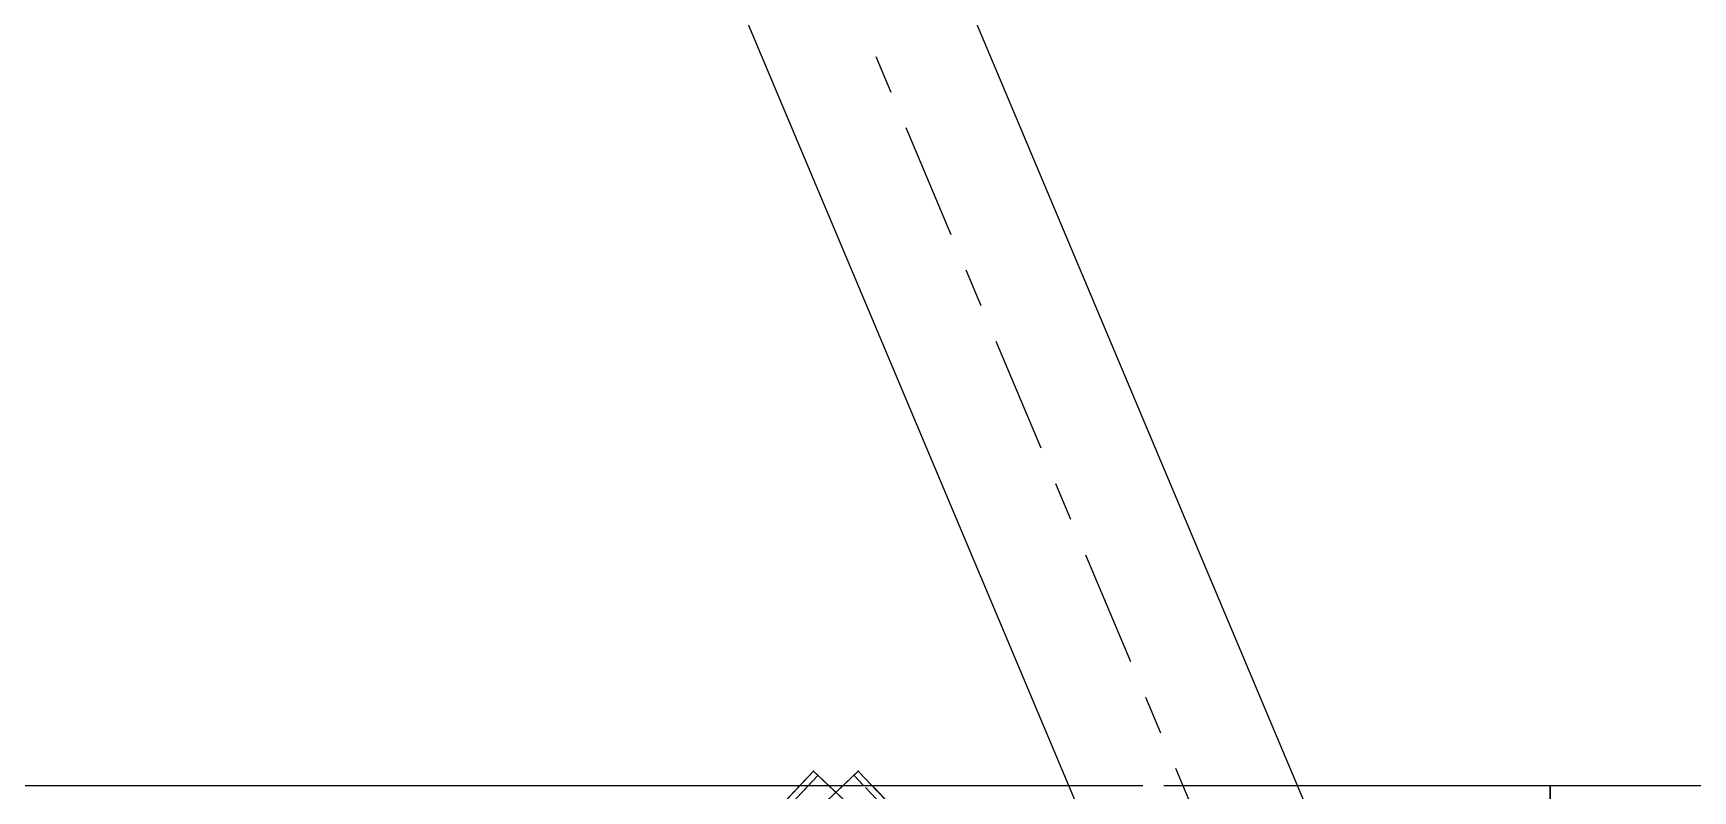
# Model space of a CAD drawing. Header units: millimetres. Extents: x 2368 to 8313, y 7493 to 11698.
# Drawn here: x 5095.15 to 5138.13, y 11293.45 to 11313.07 of the extents above; entities that cross this region are included whole.
import ezdxf

# ---------------------------------------------------------------- set-up
doc = ezdxf.new("R2010")
doc.units = ezdxf.units.MM
for name, pattern in [('XKITLINE00', [0]), ('XKITLINE02', [4, 2, -2]), ('XKITLINE03', [6, 3, -1, 1, -1])]:
    doc.linetypes.add(name, pattern=pattern)

msp = doc.modelspace()

# ---------------------------------------------------------------- linework, layer by layer
at = {"color": 8, "linetype": 'XKITLINE03'}
for p, q in [((5052.5881, 11465.4767), (5134.5881, 11270.6161)), ((5052.5882, 11465.4767), (5134.5882, 11270.6161))]:
    msp.add_line(p, q, dxfattribs=at)
at = {"color": 8, "linetype": 'XKITLINE00'}
for p, q in [((5064.6415, 11443.8685), (5131.1979, 11285.7074)), ((5059.606, 11441.7652), (5126.1623, 11283.6041))]:
    msp.add_line(p, q, dxfattribs=at)
at = {"color": 3, "linetype": 'XKITLINE02'}
for p, q in [((5115.3565, 11293.9644), (5096.0091, 11273.4162)), ((5116.5214, 11292.8676), (5115.3565, 11293.9644)), ((5115.3565, 11293.9644), (5115.3565, 11293.9644)), ((5116.5192, 11293.9667), (5115.3583, 11292.8657)), ((5116.5192, 11293.9667), (5116.4031, 11293.8566)), ((5136.0091, 11273.4162), (5116.5192, 11293.9667)), ((5134.4319, 11293.5862), (4970.7162, 11293.5862)), ((5127.8823, 11293.5862), (4978.8826, 11293.5862)), ((5115.473, 11293.8547), (5096.1256, 11273.3065)), ((5115.0004, 11293.5862), (5113.588, 11292.0862)), ((5115.2201, 11293.5862), (5113.8078, 11292.0862)), ((5116.118, 11293.5862), (5115.3582, 11292.8657)), ((5115.473, 11293.8547), (5115.473, 11293.8547)), ((5116.5214, 11292.8676), (5115.7581, 11293.5862)), ((5135.893, 11273.3061), (5116.4031, 11293.8566)), ((5118.0821, 11292.0862), (5116.6595, 11293.5862)), ((5118.3026, 11292.0862), (5116.88, 11293.5862)), ((5127.8823, 11293.5862), (5121.9616, 11293.5862)), ((5134.4319, 11293.5862), (5134.4319, 11292.0862)), ((5134.4319, 11293.5862), (5134.4319, 11292.0862)), ((5134.4319, 11292.0862), (5134.4319, 11293.5862)), ((5134.4319, 11293.5862), (5134.4319, 11293.5862)), ((5134.4319, 11293.5862), (5134.4319, 11292.0862)), ((5134.4319, 11293.5862), (5134.4319, 11293.5862)), ((5195.3193, 11293.5862), (5134.4319, 11293.5862)), ((5134.4319, 11293.5862), (5134.4319, 11292.0862)), ((5134.4319, 11292.0862), (5134.4319, 11293.5862))]:
    msp.add_line(p, q, dxfattribs=at)
at = {"color": 1, "linetype": 'XKITLINE03'}
for p, q in [((5096.0091, 11273.4162), (5115.3565, 11293.9644)), ((5115.3565, 11293.9644), (5096.0091, 11273.4162)), ((5136.0091, 11273.4162), (5116.5192, 11293.9667)), ((5116.5192, 11293.9667), (5136.0091, 11273.4162))]:
    msp.add_line(p, q, dxfattribs=at)
at = {"color": 7, "linetype": 'XKITLINE00'}
for p, q in [((5115.3565, 11293.9644), (5115.0004, 11293.5862)), ((5115.7581, 11293.5862), (5115.3565, 11293.9644)), ((5116.5192, 11293.9667), (5116.118, 11293.5862)), ((5116.88, 11293.5862), (5116.5192, 11293.9667)), ((5121.9616, 11293.5862), (4984.7833, 11293.5862)), ((5115.473, 11293.8547), (5115.2201, 11293.5862)), ((5116.6595, 11293.5862), (5116.4031, 11293.8566)), ((5134.4319, 11293.5862), (5127.8823, 11293.5862)), ((5134.4319, 11292.0862), (5134.4319, 11293.5862)), ((5139.682, 11293.5862), (5134.4319, 11293.5862)), ((5134.4319, 11292.0862), (5134.4319, 11293.5862)), ((5134.4319, 11293.5862), (5134.4319, 11293.5862))]:
    msp.add_line(p, q, dxfattribs=at)
at = {"color": 1, "linetype": 'XKITLINE00'}
for centre in [(5115.3565, 11293.9644), (5115.3565, 11293.9644), (5116.5192, 11293.9667), (5116.5192, 11293.9667)]:
    msp.add_circle(centre, 0.004, dxfattribs=at)

doc.saveas('drawing.dxf')
